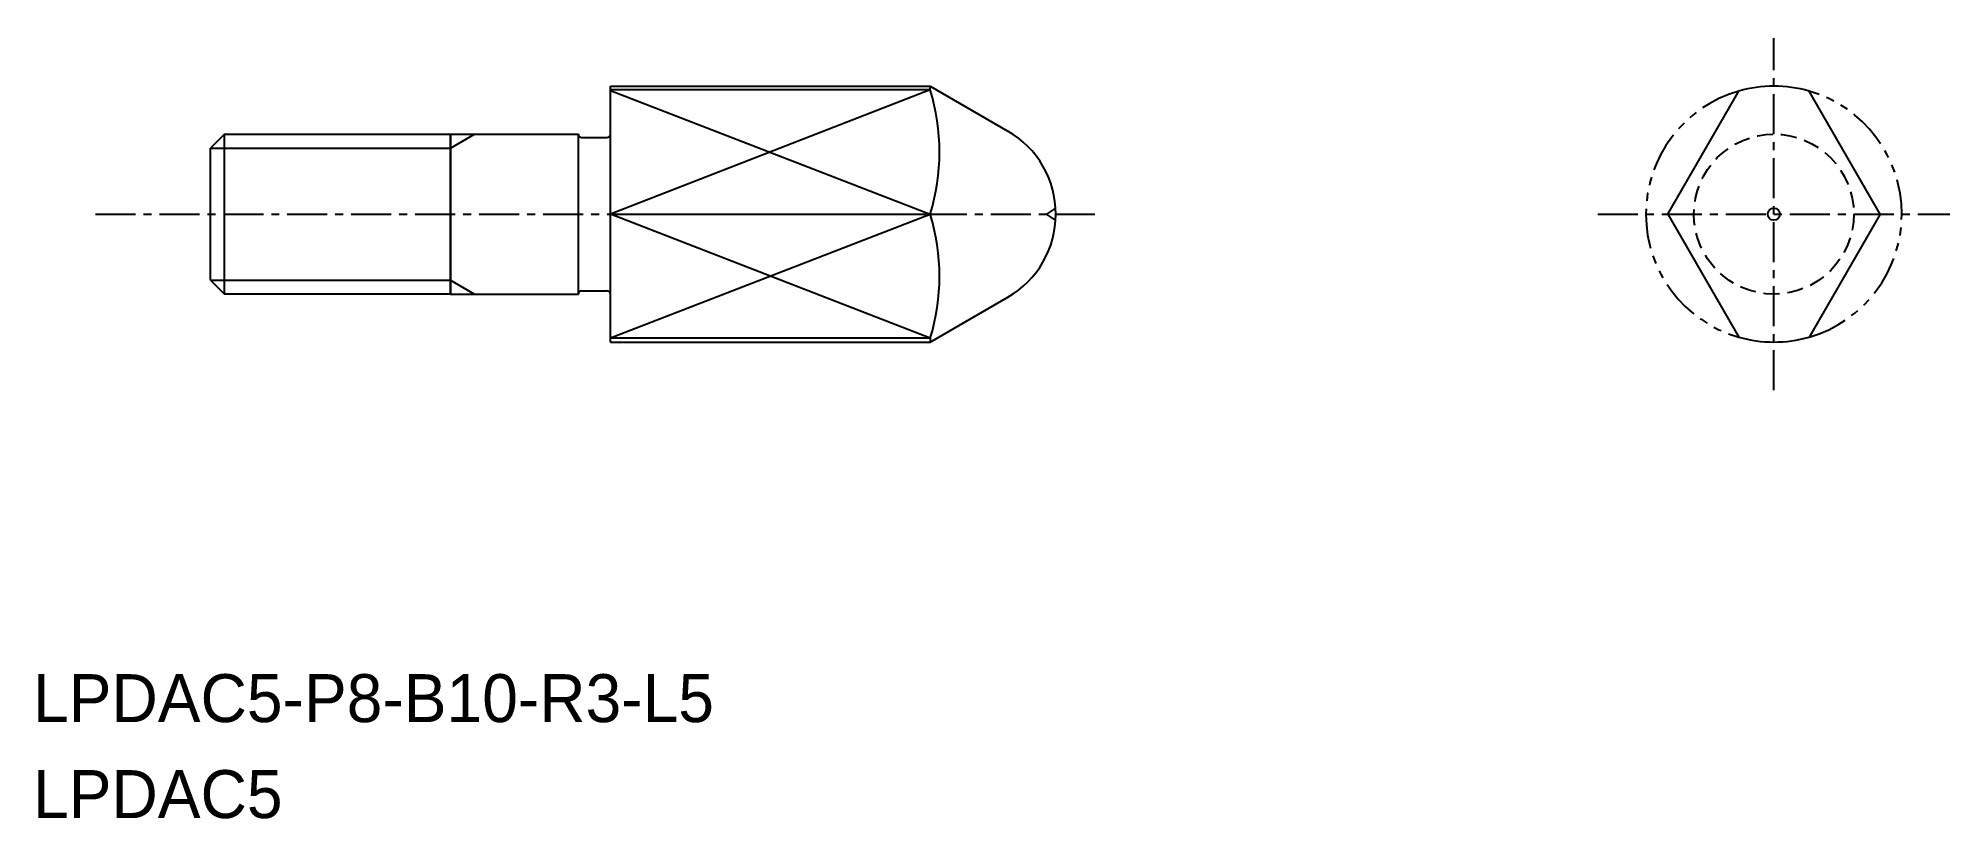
# Model space of a CAD drawing. Extents: x -1725.2 to -1665.5, y -553.1 to -528.7.
import ezdxf

# ---------------------------------------------------------------- set-up
doc = ezdxf.new("R2010")
doc.units = 0
for name, pattern in [('CENTER', [2, 1.25, -0.25, 0.25, -0.25]), ('DASHED', [0.75, 0.5, -0.25]), ('PHANTOM', [2.5, 1.25, -0.25, 0.25, -0.25, 0.25, -0.25])]:
    doc.linetypes.add(name, pattern=pattern)
doc.layers.get('0').update_dxf_attribs({"linetype": 'CONTINUOUS'})
doc.layers.add('CENTER', color=1, linetype='CENTER')

msp = doc.modelspace()

# ---------------------------------------------------------------- linework, layer by layer
for p, q in [((-1707.357, -538.178), (-1707.357, -530.178)), ((-1707.357, -530.178), (-1697.357, -530.178)), ((-1697.357, -530.296), (-1707.357, -530.296)), ((-1697.357, -530.296), (-1697.357, -530.178)), ((-1697.357, -530.178), (-1694.928, -531.58)), ((-1712.357, -536.678), (-1712.357, -531.678)), ((-1712.357, -531.678), (-1708.357, -531.678)), ((-1712.357, -536.678), (-1712.357, -531.678)), ((-1708.357, -536.678), (-1708.357, -531.678)), ((-1708.357, -536.678), (-1708.357, -531.678)), ((-1708.257, -531.778), (-1707.457, -531.778)), ((-1707.357, -531.678), (-1707.357, -531.678)), ((-1712.357, -536.678), (-1708.357, -536.678)), ((-1708.257, -536.578), (-1707.457, -536.578)), ((-1707.357, -536.678), (-1707.357, -536.678)), ((-1697.357, -538.178), (-1694.928, -536.777)), ((-1697.357, -538.061), (-1707.357, -538.061)), ((-1707.357, -538.178), (-1697.357, -538.178)), ((-1697.357, -538.061), (-1697.357, -538.178))]:
    msp.add_line(p, q)
at = {"color": 3, "linetype": 'CONTINUOUS'}
for p, q in [((-1697.357, -530.296), (-1707.357, -534.178)), ((-1707.357, -530.308), (-1697.357, -534.178)), ((-1712.357, -532.111), (-1711.607, -531.678)), ((-1719.857, -532.111), (-1712.357, -532.111)), ((-1697.357, -538.061), (-1707.357, -534.178)), ((-1707.357, -538.049), (-1697.357, -534.178)), ((-1719.857, -536.245), (-1712.357, -536.245)), ((-1712.357, -536.245), (-1711.607, -536.678))]:
    msp.add_line(p, q, dxfattribs=at)
at = {"color": 7, "linetype": 'CONTINUOUS'}
for p, q in [((-1674.297, -534.178), (-1672.077, -530.333)), ((-1667.656, -534.178), (-1669.877, -530.333)), ((-1719.424, -531.678), (-1719.857, -532.111)), ((-1719.424, -531.678), (-1712.357, -531.678)), ((-1719.424, -536.678), (-1719.424, -531.678)), ((-1712.357, -531.678), (-1712.357, -536.678)), ((-1719.857, -536.245), (-1719.857, -532.111)), ((-1707.357, -534.178), (-1697.357, -534.178)), ((-1674.297, -534.178), (-1672.077, -538.024)), ((-1667.656, -534.178), (-1669.877, -538.024)), ((-1719.857, -536.245), (-1719.424, -536.678)), ((-1712.357, -536.678), (-1719.424, -536.678))]:
    msp.add_line(p, q, dxfattribs=at)
at = {"color": 3}
for p in [(-1693.436, -533.991), (-1693.436, -534.366)]:
    msp.add_line(p, (-1693.725, -534.178), dxfattribs=at)
at = {"color": 3, "linetype": 'DASHED'}
msp.add_circle((-1670.977, -534.178), 2.5, dxfattribs=at)
msp.add_circle((-1670.977, -534.178), 0.188)
at = {"color": 7, "linetype": 'CONTINUOUS'}
for centre in [(-1703.691, -532.237), (-1703.691, -536.12)]:
    msp.add_arc(centre, 6.625, 342.96206, 17.03794, dxfattribs=at)
at = {"color": 3, "linetype": 'PHANTOM'}
for start, end in [(105.96201, 254.03799), (285.96201, 74.03799)]:
    msp.add_arc((-1670.977, -534.178), 4, start, end, dxfattribs=at)
for centre, radius, start, end in [((-1670.977, -534.178), 4, 74.03799, 105.96201), ((-1708.257, -531.678), 0.1, 180, 270), ((-1707.457, -531.678), 0.1, 270, 0), ((-1696.428, -534.178), 3, 300, 60), ((-1708.257, -536.678), 0.1, 90, 180), ((-1707.457, -536.678), 0.1, 0, 90), ((-1670.977, -534.178), 4, 254.03799, 285.96201)]:
    msp.add_arc(centre, radius, start, end)
at = {"layer": 'CENTER', "color": 1, "linetype": 'CENTER'}
for p, q in [((-1670.977, -539.678), (-1670.977, -528.678)), ((-1723.458, -534.178), (-1692.073, -534.178)), ((-1676.477, -534.178), (-1665.477, -534.178))]:
    msp.add_line(p, q, dxfattribs=at)

# ---------------------------------------------------------------- texts
for s, p in [('LPDAC5-P8-B10-R3-L5  ', (-1725.411, -550.061)), ('LPDAC5', (-1725.411, -553.061))]:
    msp.add_text(s, height=1.5).set_placement(p)

doc.saveas('drawing.dxf')
